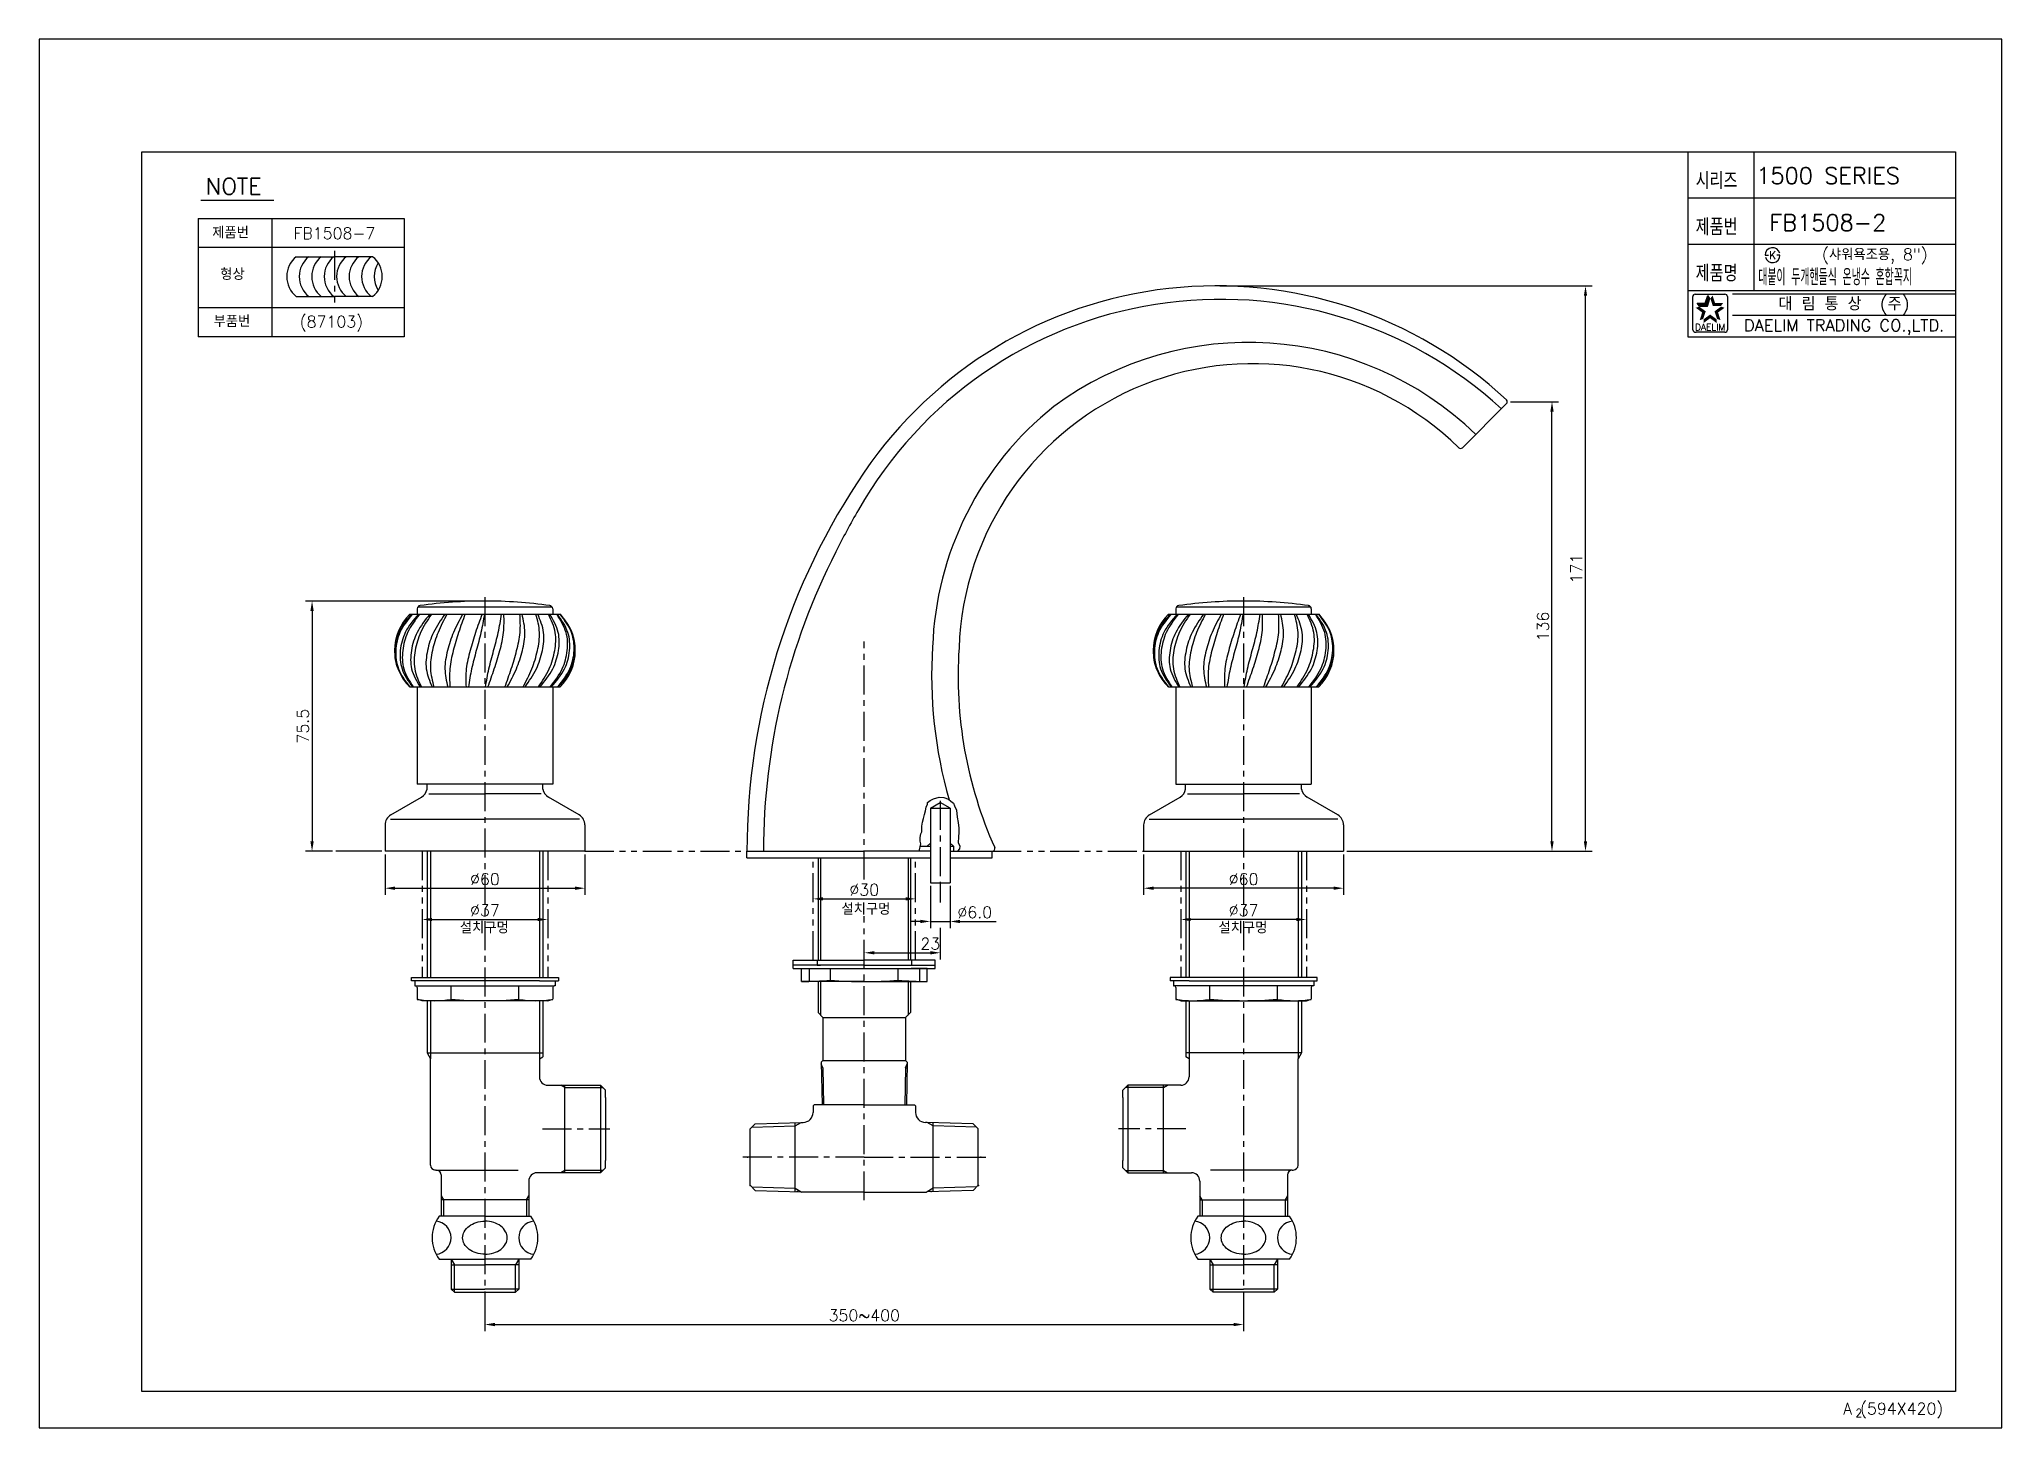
# Model space of a CAD drawing. Extents: x -820 to -226, y -1552 to -1132.
import ezdxf
from ezdxf.enums import TextEntityAlignment as Align

# ---------------------------------------------------------------- set-up
doc = ezdxf.new("R2010")
doc.units = 0
doc.header["$LTSCALE"] = 7
doc.header["$MEASUREMENT"] = 0
doc.header["$PDSIZE"] = -10
doc.linetypes.add('CENTER', pattern=[2, 1.25, -0.25, 0.25, -0.25])
doc.linetypes.add('PHANTOM', pattern=[2.5, 1.25, -0.25, 0.25, -0.25, 0.25, -0.25])
doc.layers.get('0').update_dxf_attribs({"color": 2, "linetype": 'CONTINUOUS'})
for name, color, linetype in [('CL', 1, 'CENTER'), ('D', 2, 'CONTINUOUS'), ('DIM', 2, 'CONTINUOUS'), ('DWG', 7, 'CONTINUOUS'), ('PH', 3, 'PHANTOM')]:
    doc.layers.add(name, color=color, linetype=linetype)
doc.styles.add('GHS', font='ROMANS', dxfattribs={"bigfont": 'GHS'})
doc.styles.add('ROMANS', font='romans')

# ---------------------------------------------------------------- blocks, each defined once
blk = doc.blocks.new('기본양식')
for p, q in [((-820.12, 442.54), (-820.12, 22.54)), ((-226.12, 442.54), (-820.12, 442.54)), ((-226.12, 22.54), (-226.12, 442.54)), ((-820.12, 22.54), (-226.12, 22.54))]:
    blk.add_line(p, q)
at = {"color": 4}
for p, q in [((-789.12, 33.54), (-789.12, 408.54)), ((-789.12, 408.54), (-240.12, 408.54)), ((-240.12, 408.54), (-240.12, 33.54)), ((-240.12, 33.54), (-789.12, 33.54))]:
    blk.add_line(p, q, dxfattribs=at)
at = {"color": 7}
for p, q in [((-321.12, 408.54), (-321.12, 352.54)), ((-301.12, 408.54), (-301.12, 366.54)), ((-321.12, 394.54), (-240.12, 394.54)), ((-321.12, 380.54), (-240.12, 380.54)), ((-321.12, 366.54), (-240.12, 366.54)), ((-321.12, 352.54), (-240.12, 352.54))]:
    blk.add_line(p, q, dxfattribs=at)
at = {"color": 2, "linetype": 'Continuous'}
for p, q in [((-319.64, 354.68), (-319.64, 364.68)), ((-318.89, 365.43), (-309.89, 365.43)), ((-309.14, 364.68), (-309.14, 354.68)), ((-307.62, 365.54), (-240.12, 365.54)), ((-307.62, 359.04), (-240.12, 359.04)), ((-309.89, 353.93), (-318.64, 353.93))]:
    blk.add_line(p, q, dxfattribs=at)
at = {"color": 2}
for p, q in [((-317.64, 361.81), (-318.31, 362.73)), ((-318.31, 362.73), (-315.88, 362.73)), ((-315.88, 362.73), (-315.13, 365.03)), ((-315.22, 361.81), (-314.47, 364.12)), ((-314.47, 364.12), (-315.13, 365.03)), ((-317.64, 361.81), (-315.22, 361.81))]:
    blk.add_line(p, q, dxfattribs=at)
at = {"color": 2, "linetype": 'Continuous'}
for centre, radius, start, end in [((-318.89, 364.68), 0.75, 90, 180), ((-309.89, 364.68), 0.75, 0, 90), ((-318.77, 354.8), 0.884, 188.1301, 278.1301), ((-309.89, 354.68), 0.75, 270, 0)]:
    blk.add_arc(centre, radius, start, end, dxfattribs=at)
at = {"color": 2}
for points in [[(-318.31, 362.73), (-317.64, 361.81), (-315.88, 362.73), (-315.22, 361.81)], [(-315.88, 362.73), (-315.22, 361.81), (-315.13, 365.03), (-314.47, 364.12)], [(-313.65, 365.03), (-314.32, 364.12), (-312.9, 362.73), (-313.57, 361.81)], [(-312.9, 362.73), (-313.57, 361.81), (-310.48, 362.73), (-311.14, 361.81)], [(-316.8, 359.9), (-315.72, 360.25), (-318.76, 361.32), (-317.69, 361.67)], [(-317.55, 357.59), (-316.47, 357.94), (-316.8, 359.9), (-315.72, 360.25)], [(-314.39, 358.15), (-314.39, 359.28), (-316.35, 356.72), (-316.35, 357.85)], [(-312.43, 356.72), (-312.43, 357.85), (-314.39, 358.15), (-314.39, 359.28)], [(-310.02, 361.32), (-311.1, 361.67), (-311.98, 359.9), (-313.06, 360.25)], [(-311.98, 359.9), (-313.06, 360.25), (-311.24, 357.59), (-312.31, 357.94)]]:
    blk.add_solid(points, dxfattribs=at)
at = {"layer": 'DIM'}
for p, q in [((-297.74, 377.23), (-297.24, 377.23)), ((-297.24, 377.23), (-296.74, 377.23)), ((-293.74, 377.23), (-294.24, 377.23)), ((-293.24, 377.23), (-293.74, 377.23))]:
    blk.add_line(p, q, dxfattribs=at)
for start, end in [(15, 180), (195, 0)]:
    blk.add_arc((-295.49, 377.23), 2.25, start, end, dxfattribs=at)
at = {"color": 7, "linetype": 'Continuous'}
for s, height, style, p in [('대 림 통 상  (주)', 4, 'GHS', (-273.86, 362.24)), ('DAELIM TRADING CO.,LTD.', 3.6, 'ROMANS', (-273.86, 355.47))]:
    blk.add_text(s, height=height, dxfattribs=dict(at, style=style)).set_placement(p, align=Align.MIDDLE)
at = {"color": 2, "linetype": 'Continuous', "style": 'ROMANS'}
blk.add_text('DAELIM', height=2, dxfattribs=at).set_placement((-314.39, 354.48), align=Align.CENTER)
at = {"color": 7, "style": 'GHS'}
for s, height, p in [('A (594X420)', 3.5, (-274.11, 26.57)), ('2', 2.5, (-270.45, 25.74))]:
    blk.add_text(s, height=height, dxfattribs=at).set_placement(p)
at = {"layer": 'DIM', "style": 'GHS', "width": 0.8}
for s, p in [('시리즈', (-318.78, 397.27)), ('제품번', (-318.78, 383.27)), ('제품명', (-318.78, 369.27))]:
    blk.add_text(s, height=5, dxfattribs=at).set_placement(p)
at = {"layer": 'DIM', "style": 'GHS'}
blk.add_text('K', height=2.39, dxfattribs=at).set_placement((-295.49, 377.23), align=Align.MIDDLE)

msp = doc.modelspace()

# ---------------------------------------------------------------- linework, layer by layer
for p, q in [((-771.18, -1180.91), (-749.14, -1180.91)), ((-772, -1186.41), (-709.65, -1186.41)), ((-772, -1186.41), (-772, -1222.24)), ((-749.77, -1186.41), (-749.77, -1222.24)), ((-709.65, -1186.41), (-709.65, -1222.24)), ((-771.81, -1195.1), (-709.65, -1195.1)), ((-709.65, -1213.45), (-772, -1213.45)), ((-709.65, -1222.24), (-772, -1222.24))]:
    msp.add_line(p, q)
at = {"color": 1}
for p, q in [((-664.77, -1304.23), (-665.41, -1303.58)), ((-435.15, -1304.23), (-435.8, -1303.58))]:
    msp.add_line(p, q, dxfattribs=at)
at = {"layer": 'CL'}
for p, q in [((-730.77, -1196.28), (-730.77, -1211.84)), ((-685.22, -1301.01), (-685.22, -1511.25)), ((-455.6, -1301.01), (-455.6, -1511.25)), ((-570.41, -1386.41), (-570.41, -1314.37)), ((-547.41, -1362.62), (-547.41, -1388.61)), ((-570.41, -1483.44), (-570.41, -1397.46)), ((-667.78, -1461.87), (-647.37, -1461.87)), ((-473.04, -1461.87), (-493.45, -1461.87)), ((-570.41, -1470.37), (-607.75, -1470.37)), ((-570.41, -1470.37), (-533.08, -1470.37))]:
    msp.add_line(p, q, dxfattribs=at)
at = {"layer": 'D'}
for p, q in [((-686.22, -1302.17), (-739.55, -1302.17)), ((-737.55, -1305.17), (-737.55, -1374.87)), ((-731.35, -1377.87), (-739.55, -1377.87)), ((-716.47, -1377.87), (-730.35, -1377.87)), ((-701.72, -1377.87), (-701.72, -1416.06)), ((-668.72, -1377.87), (-668.72, -1416.06)), ((-472.1, -1377.87), (-472.1, -1416.06)), ((-439.1, -1377.87), (-439.1, -1416.06)), ((-715.47, -1378.87), (-715.47, -1391.04)), ((-654.97, -1378.87), (-654.97, -1391.04)), ((-583.66, -1379.87), (-583.66, -1410.78)), ((-557.16, -1379.87), (-557.16, -1410.78)), ((-485.85, -1378.87), (-485.85, -1391.04)), ((-425.35, -1378.87), (-425.35, -1391.04)), ((-712.47, -1389.04), (-657.97, -1389.04)), ((-550.41, -1388.37), (-550.41, -1401.1)), ((-547.41, -1388.37), (-547.41, -1393.39)), ((-544.41, -1388.37), (-544.41, -1401.1)), ((-428.35, -1389.04), (-482.85, -1389.04)), ((-582.91, -1392.26), (-557.91, -1392.26)), ((-701.22, -1398.5), (-669.22, -1398.5)), ((-553.41, -1399.1), (-556.41, -1399.1)), ((-550.41, -1399.1), (-544.41, -1399.1)), ((-547.41, -1401.07), (-547.41, -1410.57)), ((-541.41, -1399.1), (-530.46, -1399.1)), ((-439.6, -1398.5), (-471.6, -1398.5)), ((-567.41, -1408.57), (-550.41, -1408.57)), ((-583.66, -1417.28), (-583.66, -1427.42)), ((-557.16, -1417.28), (-557.16, -1427.42)), ((-701.72, -1423.06), (-701.72, -1440.62)), ((-668.72, -1423.06), (-668.72, -1440.62)), ((-472.1, -1423.06), (-472.1, -1440.62)), ((-439.1, -1423.06), (-439.1, -1440.62)), ((-582.91, -1443.37), (-583.41, -1442.17)), ((-582.91, -1443.37), (-582.72, -1454.52)), ((-557.91, -1443.37), (-558.11, -1454.52)), ((-557.91, -1443.37), (-557.41, -1442.17)), ((-661.01, -1449.32), (-662.22, -1448.62)), ((-661.01, -1449.32), (-649.51, -1449.32)), ((-479.82, -1449.32), (-491.32, -1449.32)), ((-479.82, -1449.32), (-478.6, -1448.62)), ((-604.42, -1461.35), (-591.31, -1460.94)), ((-591.31, -1460.94), (-589.46, -1459.87)), ((-549.51, -1460.94), (-551.37, -1459.87)), ((-536.4, -1461.35), (-549.51, -1460.94)), ((-661.01, -1474.42), (-662.22, -1475.12)), ((-649.51, -1474.42), (-661.01, -1474.42)), ((-491.32, -1474.42), (-479.82, -1474.42)), ((-479.82, -1474.42), (-478.6, -1475.12)), ((-698.47, -1482.07), (-697.77, -1483.28)), ((-697.77, -1483.28), (-697.77, -1488.28)), ((-672.67, -1483.28), (-671.97, -1482.07)), ((-672.67, -1483.28), (-672.67, -1488.28)), ((-604.42, -1479.38), (-591.31, -1479.79)), ((-591.31, -1479.79), (-589.46, -1480.86)), ((-549.51, -1479.79), (-551.37, -1480.86)), ((-536.4, -1479.38), (-549.51, -1479.79)), ((-468.15, -1483.28), (-468.85, -1482.07)), ((-468.15, -1483.28), (-468.15, -1488.28)), ((-442.35, -1482.07), (-443.05, -1483.28)), ((-443.05, -1483.28), (-443.05, -1488.28)), ((-695.47, -1501.28), (-694.47, -1503.01)), ((-674.97, -1501.28), (-675.97, -1503.01)), ((-465.85, -1501.28), (-464.85, -1503.01)), ((-445.35, -1501.28), (-446.35, -1503.01)), ((-694.47, -1511.28), (-694.47, -1503.01)), ((-675.97, -1511.28), (-675.97, -1503.01)), ((-464.85, -1511.28), (-464.85, -1503.01)), ((-446.35, -1511.28), (-446.35, -1503.01)), ((-685.22, -1511.28), (-685.22, -1523.02)), ((-455.6, -1511.28), (-455.6, -1523.02)), ((-682.22, -1521.02), (-458.6, -1521.02))]:
    msp.add_line(p, q, dxfattribs=at)
for p in [(-605.75, -1470.37), (-535.08, -1470.37), (-604.94, -1478.93), (-535.88, -1478.93), (-590.71, -1480.82), (-570.41, -1480.97), (-570.41, -1481.04), (-550.11, -1480.82)]:
    msp.add_point(p, dxfattribs=at)
for points in [[(-738.05, -1305.17), (-737.05, -1305.17), (-737.55, -1302.17)], [(-738.05, -1374.87), (-737.05, -1374.87), (-737.55, -1377.87)], [(-712.47, -1388.54), (-712.47, -1389.54), (-715.47, -1389.04)], [(-657.97, -1388.54), (-657.97, -1389.54), (-654.97, -1389.04)], [(-482.85, -1388.54), (-482.85, -1389.54), (-485.85, -1389.04)], [(-428.35, -1388.54), (-428.35, -1389.54), (-425.35, -1389.04)], [(-582.91, -1391.76), (-582.91, -1392.76), (-585.91, -1392.26)], [(-557.91, -1391.76), (-557.91, -1392.76), (-554.91, -1392.26)], [(-701.22, -1398), (-701.22, -1399), (-704.22, -1398.5)], [(-669.22, -1398), (-669.22, -1399), (-666.22, -1398.5)], [(-553.41, -1398.6), (-553.41, -1399.6), (-550.41, -1399.1)], [(-541.41, -1398.6), (-541.41, -1399.6), (-544.41, -1399.1)], [(-471.6, -1398), (-471.6, -1399), (-474.6, -1398.5)], [(-439.6, -1398), (-439.6, -1399), (-436.6, -1398.5)], [(-567.41, -1408.07), (-567.41, -1409.07), (-570.41, -1408.57)], [(-550.41, -1408.07), (-550.41, -1409.07), (-547.41, -1408.57)], [(-682.22, -1520.52), (-682.22, -1521.52), (-685.22, -1521.02)], [(-458.6, -1520.52), (-458.6, -1521.52), (-455.6, -1521.02)]]:
    msp.add_solid(points, dxfattribs=at)
at = {"layer": 'DIM'}
for p, q in [((-462.82, -1206.83), (-350.11, -1206.83)), ((-352.11, -1374.87), (-352.11, -1209.83)), ((-374.77, -1241.9), (-360.25, -1241.9)), ((-362.25, -1374.87), (-362.25, -1244.9)), ((-424.35, -1377.87), (-350.11, -1377.87)), ((-424.35, -1377.87), (-360.25, -1377.87))]:
    msp.add_line(p, q, dxfattribs=at)
msp.add_lwpolyline([(-553.79, -1377.87), (-553.29, -1375.66), (-553.48, -1374.81), (-553.48, -1373.67), (-553.29, -1372.54), (-553.01, -1371.97), (-553.01, -1371.31), (-553.01, -1370.27), (-552.82, -1369.04), (-552.44, -1368), (-552.15, -1366.77), (-551.87, -1365.64), (-551.68, -1364.5), (-551.3, -1363.65), (-551.3, -1363.08), (-550.45, -1362.52), (-549.41, -1362.04), (-547.71, -1361.48), (-546.29, -1361.57), (-544.87, -1362.14), (-544.21, -1362.71), (-543.45, -1363.27), (-543.08, -1364.12), (-542.51, -1365.45), (-542.32, -1367.53), (-541.94, -1369.13), (-541.75, -1370.84), (-541.75, -1372.54), (-541.85, -1373.1), (-541.85, -1373.96), (-542.03, -1374.81), (-542.03, -1375.18), (-541.47, -1376.32), (-541.56, -1377.08), (-542.22, -1377.87)], dxfattribs=at)
for points in [[(-352.61, -1209.83), (-351.61, -1209.83), (-352.11, -1206.83)], [(-362.75, -1244.9), (-361.75, -1244.9), (-362.25, -1241.9)], [(-362.75, -1374.87), (-361.75, -1374.87), (-362.25, -1377.87)], [(-352.61, -1374.87), (-351.61, -1374.87), (-352.11, -1377.87)]]:
    msp.add_solid(points, dxfattribs=at)
at = {"layer": 'DWG'}
for p, q in [((-742.32, -1198.01), (-730.77, -1198.01)), ((-719.22, -1198.01), (-730.77, -1198.01)), ((-742.32, -1210.01), (-730.77, -1210.01)), ((-719.22, -1210.01), (-730.77, -1210.01)), ((-376.01, -1242.46), (-389.34, -1255.8)), ((-707.97, -1306.17), (-662.46, -1306.17)), ((-705.72, -1304.53), (-705.72, -1306.17)), ((-705.35, -1303.91), (-665.09, -1303.91)), ((-664.72, -1304.53), (-664.72, -1306.17)), ((-478.36, -1306.17), (-432.85, -1306.17)), ((-476.1, -1304.53), (-476.1, -1306.17)), ((-475.73, -1303.91), (-435.48, -1303.91)), ((-435.1, -1304.53), (-435.1, -1306.17)), ((-707.97, -1328.17), (-662.46, -1328.17)), ((-705.72, -1328.17), (-705.72, -1357.57)), ((-664.72, -1328.17), (-664.72, -1357.57)), ((-478.36, -1328.17), (-432.85, -1328.17)), ((-476.1, -1328.17), (-476.1, -1357.57)), ((-435.1, -1328.17), (-435.1, -1357.57)), ((-664.72, -1357.57), (-705.72, -1357.57)), ((-702.75, -1359.07), (-702.75, -1357.57)), ((-667.68, -1359.07), (-667.68, -1357.57)), ((-476.1, -1357.57), (-435.1, -1357.57)), ((-473.14, -1359.07), (-473.14, -1357.57)), ((-438.07, -1359.07), (-438.07, -1357.57)), ((-713.72, -1366.86), (-704.45, -1361.51)), ((-702.19, -1360.48), (-685.22, -1360.48)), ((-668.25, -1360.48), (-685.22, -1360.48)), ((-656.72, -1366.86), (-665.98, -1361.51)), ((-550.41, -1364.87), (-547.41, -1363.13)), ((-550.41, -1364.87), (-550.41, -1387.37)), ((-550.41, -1364.87), (-544.41, -1364.87)), ((-544.41, -1364.87), (-547.41, -1363.13)), ((-544.41, -1364.87), (-544.41, -1387.37)), ((-484.1, -1366.86), (-474.84, -1361.51)), ((-472.57, -1360.48), (-455.6, -1360.48)), ((-438.64, -1360.48), (-455.6, -1360.48)), ((-427.1, -1366.86), (-436.37, -1361.51)), ((-715.47, -1369.89), (-715.47, -1377.87)), ((-713.79, -1368.14), (-685.22, -1368.14)), ((-656.65, -1368.14), (-685.22, -1368.14)), ((-654.97, -1369.89), (-654.97, -1377.87)), ((-485.85, -1369.89), (-485.85, -1377.87)), ((-484.17, -1368.14), (-455.6, -1368.14)), ((-427.03, -1368.14), (-455.6, -1368.14)), ((-425.35, -1369.89), (-425.35, -1377.87)), ((-654.97, -1377.87), (-715.47, -1377.87)), ((-702.72, -1377.87), (-702.72, -1416.06)), ((-667.72, -1377.87), (-667.72, -1416.06)), ((-605.91, -1377.87), (-570.41, -1377.87)), ((-605.91, -1379.87), (-605.91, -1377.87)), ((-550.41, -1377.87), (-570.41, -1377.87)), ((-553.45, -1376.37), (-550.41, -1376.37)), ((-551.41, -1376.37), (-550.41, -1375.37)), ((-543.41, -1376.37), (-544.41, -1375.37)), ((-544.41, -1376.37), (-543.41, -1376.37)), ((-544.41, -1377.87), (-531.65, -1377.87)), ((-531.65, -1379.87), (-531.65, -1377.87)), ((-485.85, -1377.87), (-425.35, -1377.87)), ((-473.1, -1377.87), (-473.1, -1416.06)), ((-438.1, -1377.87), (-438.1, -1416.06)), ((-605.91, -1379.87), (-570.41, -1379.87)), ((-584.41, -1379.87), (-584.41, -1410.78)), ((-570.41, -1379.87), (-550.41, -1379.87)), ((-556.41, -1379.87), (-556.41, -1410.78)), ((-544.41, -1379.87), (-531.65, -1379.87)), ((-550.41, -1387.37), (-544.41, -1387.37)), ((-591.91, -1410.78), (-570.41, -1410.78)), ((-591.91, -1413.28), (-591.91, -1410.78)), ((-570.41, -1412.28), (-591.91, -1412.28)), ((-591.91, -1413.28), (-583.66, -1413.28)), ((-589.41, -1413.28), (-570.41, -1413.28)), ((-589.41, -1417.28), (-589.41, -1413.28)), ((-587.11, -1413.28), (-587.11, -1417.28)), ((-584.66, -1410.78), (-584.66, -1412.28)), ((-584.66, -1412.28), (-583.66, -1412.28)), ((-580.66, -1416.88), (-580.66, -1413.28)), ((-548.91, -1410.78), (-570.41, -1410.78)), ((-570.41, -1412.28), (-548.91, -1412.28)), ((-570.41, -1413.28), (-548.91, -1413.28)), ((-560.16, -1416.88), (-560.16, -1413.28)), ((-557.16, -1412.28), (-556.16, -1412.28)), ((-551.41, -1413.28), (-556.21, -1413.28)), ((-556.16, -1410.78), (-556.16, -1412.28)), ((-553.71, -1413.28), (-553.71, -1417.28)), ((-551.41, -1417.28), (-551.41, -1413.28)), ((-548.91, -1413.28), (-548.91, -1410.78)), ((-707.47, -1416.06), (-685.22, -1416.06)), ((-707.47, -1417.06), (-707.47, -1416.06)), ((-701.72, -1417.06), (-707.47, -1417.06)), ((-706.47, -1417.06), (-706.47, -1418.56)), ((-706.47, -1418.56), (-706.22, -1418.56)), ((-706.22, -1418.56), (-664.22, -1418.56)), ((-705.72, -1419.06), (-705.72, -1422.65)), ((-668.72, -1417.06), (-701.72, -1417.06)), ((-695.47, -1422.65), (-695.47, -1418.56)), ((-685.22, -1416.06), (-662.97, -1416.06)), ((-674.97, -1422.65), (-674.97, -1418.56)), ((-668.72, -1417.06), (-662.97, -1417.06)), ((-664.72, -1419.06), (-664.72, -1422.65)), ((-663.97, -1418.56), (-664.22, -1418.56)), ((-663.97, -1417.06), (-663.97, -1418.56)), ((-662.97, -1416.06), (-662.97, -1417.06)), ((-570.41, -1417.28), (-589.41, -1417.28)), ((-584.41, -1417.28), (-584.41, -1426.67)), ((-570.41, -1417.28), (-551.41, -1417.28)), ((-556.41, -1417.28), (-556.41, -1426.67)), ((-455.6, -1416.06), (-477.85, -1416.06)), ((-477.85, -1416.06), (-477.85, -1417.06)), ((-472.1, -1417.06), (-477.85, -1417.06)), ((-476.85, -1417.06), (-476.85, -1418.56)), ((-476.85, -1418.56), (-476.6, -1418.56)), ((-434.6, -1418.56), (-476.6, -1418.56)), ((-476.1, -1419.06), (-476.1, -1422.65)), ((-472.1, -1417.06), (-439.1, -1417.06)), ((-465.85, -1422.65), (-465.85, -1418.56)), ((-433.35, -1416.06), (-455.6, -1416.06)), ((-445.35, -1422.65), (-445.35, -1418.56)), ((-439.1, -1417.06), (-433.35, -1417.06)), ((-435.1, -1419.06), (-435.1, -1422.65)), ((-434.35, -1418.56), (-434.6, -1418.56)), ((-434.35, -1417.06), (-434.35, -1418.56)), ((-433.35, -1417.06), (-433.35, -1416.06)), ((-704.22, -1423.06), (-705.72, -1422.65)), ((-701.72, -1423.06), (-704.22, -1423.06)), ((-702.72, -1423.06), (-702.72, -1438.88)), ((-668.72, -1423.06), (-701.72, -1423.06)), ((-666.22, -1423.06), (-668.72, -1423.06)), ((-667.72, -1423.06), (-667.72, -1440.04)), ((-666.22, -1423.06), (-664.72, -1422.65)), ((-474.6, -1423.06), (-476.1, -1422.65)), ((-474.6, -1423.06), (-472.1, -1423.06)), ((-473.1, -1423.06), (-473.1, -1440.04)), ((-472.1, -1423.06), (-439.1, -1423.06)), ((-439.1, -1423.06), (-436.6, -1423.06)), ((-438.1, -1423.06), (-438.1, -1438.88)), ((-436.6, -1423.06), (-435.1, -1422.65)), ((-582.91, -1428.17), (-584.41, -1426.67)), ((-582.91, -1428.17), (-557.91, -1428.17)), ((-582.91, -1428.17), (-582.91, -1441.17)), ((-557.91, -1428.17), (-556.41, -1426.67)), ((-557.91, -1428.17), (-557.91, -1441.17)), ((-702.72, -1438.88), (-667.72, -1438.88)), ((-702.72, -1438.88), (-701.72, -1440.62)), ((-701.72, -1472.79), (-701.72, -1440.62)), ((-668.72, -1440.62), (-667.72, -1440.04)), ((-668.72, -1440.62), (-668.72, -1446.12)), ((-582.91, -1441.17), (-583.42, -1441.67)), ((-583.42, -1441.67), (-583.2, -1454.52)), ((-582.91, -1443.37), (-583.39, -1443.37)), ((-582.91, -1441.17), (-557.91, -1441.17)), ((-557.91, -1441.17), (-557.4, -1441.67)), ((-557.91, -1443.37), (-557.43, -1443.37)), ((-557.4, -1441.67), (-557.63, -1454.52)), ((-438.1, -1438.88), (-473.1, -1438.88)), ((-472.1, -1440.62), (-473.1, -1440.04)), ((-472.1, -1440.62), (-472.1, -1446.12)), ((-438.1, -1438.88), (-439.1, -1440.62)), ((-439.1, -1472.79), (-439.1, -1440.62)), ((-666.22, -1448.62), (-650.21, -1448.62)), ((-661.01, -1449.32), (-661.01, -1448.62)), ((-661.01, -1474.42), (-661.01, -1449.32)), ((-648.71, -1450.12), (-650.21, -1448.62)), ((-650.21, -1448.62), (-650.21, -1475.12)), ((-492.12, -1450.12), (-490.62, -1448.62)), ((-490.62, -1448.62), (-490.62, -1475.12)), ((-474.6, -1448.62), (-490.62, -1448.62)), ((-479.82, -1449.32), (-479.82, -1448.62)), ((-479.82, -1474.42), (-479.82, -1449.32)), ((-648.71, -1450.48), (-648.71, -1450.12)), ((-648.71, -1452.37), (-648.71, -1450.48)), ((-648.71, -1452.37), (-648.71, -1471.37)), ((-585.61, -1454.52), (-585.91, -1454.82)), ((-585.91, -1454.82), (-585.91, -1456.87)), ((-570.41, -1454.52), (-585.61, -1454.52)), ((-570.41, -1454.52), (-555.21, -1454.52)), ((-555.21, -1454.52), (-554.91, -1454.82)), ((-554.91, -1454.82), (-554.91, -1456.87)), ((-492.12, -1450.48), (-492.12, -1450.12)), ((-492.12, -1452.37), (-492.12, -1450.48)), ((-492.12, -1452.37), (-492.12, -1471.37)), ((-604.91, -1461.85), (-603.41, -1460.31)), ((-603.41, -1460.31), (-589.46, -1459.87)), ((-591.31, -1470.37), (-591.31, -1459.93)), ((-589.46, -1459.87), (-588.91, -1459.87)), ((-551.37, -1459.87), (-551.91, -1459.87)), ((-537.41, -1460.31), (-551.37, -1459.87)), ((-549.51, -1470.37), (-549.51, -1459.93)), ((-535.91, -1461.85), (-537.41, -1460.31)), ((-604.91, -1478.97), (-604.91, -1461.85)), ((-535.91, -1478.97), (-535.91, -1461.85)), ((-648.71, -1473.25), (-648.71, -1471.37)), ((-591.31, -1480.8), (-591.31, -1470.37)), ((-549.51, -1480.8), (-549.51, -1470.37)), ((-492.12, -1473.25), (-492.12, -1471.37)), ((-699.97, -1474.29), (-700.22, -1474.29)), ((-699.97, -1474.29), (-675.21, -1474.29)), ((-698.47, -1475.79), (-698.47, -1488.28)), ((-671.97, -1477.62), (-671.97, -1488.28)), ((-650.21, -1475.12), (-669.47, -1475.12)), ((-661.01, -1475.12), (-661.01, -1474.42)), ((-648.71, -1473.62), (-650.21, -1475.12)), ((-648.71, -1473.62), (-648.71, -1473.25)), ((-604.91, -1478.88), (-603.41, -1480.43)), ((-535.91, -1478.88), (-537.41, -1480.43)), ((-492.12, -1473.62), (-492.12, -1473.25)), ((-492.12, -1473.62), (-490.62, -1475.12)), ((-490.62, -1475.12), (-471.35, -1475.12)), ((-479.82, -1475.12), (-479.82, -1474.42)), ((-468.85, -1477.62), (-468.85, -1488.28)), ((-440.85, -1474.29), (-465.61, -1474.29)), ((-442.35, -1475.79), (-442.35, -1488.28)), ((-440.85, -1474.29), (-440.6, -1474.29)), ((-685.22, -1483.28), (-698.47, -1483.28)), ((-671.97, -1483.28), (-685.22, -1483.28)), ((-603.41, -1480.43), (-589.46, -1480.86)), ((-589.46, -1480.86), (-589.27, -1480.97)), ((-570.41, -1480.97), (-589.27, -1480.97)), ((-570.41, -1480.97), (-551.55, -1480.97)), ((-551.37, -1480.86), (-551.55, -1480.97)), ((-537.41, -1480.43), (-551.37, -1480.86)), ((-468.85, -1483.28), (-455.6, -1483.28)), ((-455.6, -1483.28), (-442.35, -1483.28)), ((-685.22, -1488.28), (-699.09, -1488.28)), ((-685.22, -1488.28), (-671.34, -1488.28)), ((-455.6, -1488.28), (-469.48, -1488.28)), ((-455.6, -1488.28), (-441.73, -1488.28)), ((-699.09, -1501.28), (-685.22, -1501.28)), ((-695.47, -1501.28), (-695.47, -1510.28)), ((-671.34, -1501.28), (-685.22, -1501.28)), ((-674.97, -1501.28), (-674.97, -1510.28)), ((-469.48, -1501.28), (-455.6, -1501.28)), ((-465.85, -1501.28), (-465.85, -1510.28)), ((-441.73, -1501.28), (-455.6, -1501.28)), ((-445.35, -1501.28), (-445.35, -1510.28)), ((-695.47, -1503.01), (-685.22, -1503.01)), ((-674.97, -1503.01), (-685.22, -1503.01)), ((-465.85, -1503.01), (-455.6, -1503.01)), ((-445.35, -1503.01), (-455.6, -1503.01)), ((-694.47, -1511.28), (-695.47, -1510.28)), ((-695.47, -1510.28), (-685.22, -1510.28)), ((-694.47, -1511.28), (-675.97, -1511.28)), ((-674.97, -1510.28), (-685.22, -1510.28)), ((-675.97, -1511.28), (-674.97, -1510.28)), ((-464.85, -1511.28), (-465.85, -1510.28)), ((-465.85, -1510.28), (-455.6, -1510.28)), ((-446.35, -1511.28), (-464.85, -1511.28)), ((-445.35, -1510.28), (-455.6, -1510.28)), ((-446.35, -1511.28), (-445.35, -1510.28))]:
    msp.add_line(p, q, dxfattribs=at)
at = {"layer": 'DWG', "color": 7}
msp.add_line((-543.41, -1376.37), (-543.41, -1377.87), dxfattribs=at)
at = {"layer": 'DWG'}
for points in [[(-685.22, -1499.78, -0.074564), (-687.88, -1499.38, -0.085166), (-689.99, -1498.31, -0.106241), (-691.49, -1496.61, -0.128162), (-691.97, -1494.78, -0.128162), (-691.49, -1492.95, -0.106241), (-689.99, -1491.24, -0.085166), (-687.88, -1490.18, -0.074564), (-685.22, -1489.78, -0.074564)], [(-685.22, -1499.78, 0.074564), (-682.55, -1499.38, 0.085166), (-680.45, -1498.31, 0.106241), (-678.95, -1496.61, 0.128162), (-678.47, -1494.78, 0.128162), (-678.95, -1492.95, 0.106241), (-680.45, -1491.24, 0.085166), (-682.55, -1490.18, 0.074564), (-685.22, -1489.78, 0.074564)], [(-455.6, -1499.78, -0.074564), (-458.27, -1499.38, -0.085166), (-460.38, -1498.31, -0.106241), (-461.88, -1496.61, -0.128162), (-462.35, -1494.78, -0.128162), (-461.88, -1492.95, -0.106241), (-460.38, -1491.24, -0.085166), (-458.27, -1490.18, -0.074564), (-455.6, -1489.78, -0.074564)], [(-455.6, -1499.78, 0.074564), (-452.94, -1499.38, 0.085166), (-450.83, -1498.31, 0.106241), (-449.33, -1496.61, 0.128162), (-448.85, -1494.78, 0.128162), (-449.33, -1492.95, 0.106241), (-450.83, -1491.24, 0.085166), (-452.94, -1490.18, 0.074564), (-455.6, -1489.78, 0.074564)]]:
    msp.add_lwpolyline(points, format="xyb", dxfattribs=at)
for centre, radius, start, end in [((-737.56, -1204.01), 7.66, 128.40795, 231.59205), ((-733.78, -1204.01), 7.66, 128.40795, 231.59205), ((-730, -1204.01), 7.66, 128.40795, 231.59205), ((-726.22, -1204.01), 7.66, 128.40795, 231.59205), ((-722.44, -1204.01), 7.66, 128.40795, 231.59205), ((-718.66, -1204.01), 7.66, 128.40795, 231.59205), ((-714.88, -1204.01), 7.66, 128.40795, 231.59205), ((-723.97, -1204.01), 7.66, 308.40795, 51.59205), ((-711.1, -1204.01), 7.66, 147.21057, 212.78943), ((-462.67, -1336.9), 126, 47.5, 150.35737), ((-463.82, -1335.83), 129, 47.1154, 145.72152), ((-454.16, -1322.93), 99, 45.95, 126.46679), ((-452.78, -1319.36), 89, 45.56792, 178.09954), ((-376.57, -1241.9), 0.8, 315, 47.1154), ((-452.78, -1319.36), 97, 128.37743, 178.09954), ((-389.91, -1255.23), 0.8, 225.56792, 315), ((-402.91, -1377.87), 203, 145.60098, 180), ((-403.76, -1372.87), 195, 149.73223, 153.98205), ((-402.91, -1377.87), 198, 152.78962, 180), ((-697.11, -1317.17), 15.46, 134.63977, 225.36023), ((-704.72, -1304.53), 1, 98.01612, 180), ((-685.22, -1443), 140.83, 90, 98.01612), ((-685.22, -1443), 140.83, 81.98388, 90), ((-665.72, -1304.53), 1, 0, 81.98388), ((-673.33, -1317.17), 15.46, 314.63977, 45.36023), ((-467.5, -1317.17), 15.46, 134.63977, 225.36023), ((-475.1, -1304.53), 1, 98.01612, 180), ((-455.6, -1443), 140.83, 90, 98.01612), ((-455.6, -1443), 140.83, 81.98388, 90), ((-436.1, -1304.53), 1, 0, 81.98388), ((-443.71, -1317.17), 15.46, 314.63977, 45.36023), ((-415.01, -1324.85), 135, 176.1891, 196.09429), ((-415.01, -1324.85), 127, 176.1891, 204.11677), ((-706.2, -1358.47), 3.5, 300, 350.27198), ((-664.23, -1358.47), 3.5, 189.72802, 240), ((-476.59, -1358.47), 3.5, 300, 350.27198), ((-434.62, -1358.47), 3.5, 189.72802, 240), ((-711.97, -1369.89), 3.5, 120, 180), ((-658.47, -1369.89), 3.5, 0, 60), ((-482.35, -1369.89), 3.5, 120, 180), ((-428.85, -1369.89), 3.5, 0, 60), ((-531.65, -1377.07), 0.8, 270, 24.11677), ((-706.22, -1419.06), 0.5, 0, 90), ((-664.22, -1419.06), 0.5, 90, 180), ((-590.91, -1286.38), 130.9, 270.65657, 274.49107), ((-570.41, -1286.38), 130.9, 265.50893, 270), ((-570.41, -1286.38), 130.9, 270, 274.49107), ((-549.91, -1286.38), 130.9, 265.50893, 269.34343), ((-476.6, -1419.06), 0.5, 0, 90), ((-434.6, -1419.06), 0.5, 90, 180), ((-700.59, -1390.18), 32.88, 261.03161, 278.96839), ((-685.22, -1292.16), 130.9, 265.50893, 270), ((-685.22, -1292.16), 130.9, 270, 274.49107), ((-669.84, -1390.18), 32.88, 261.03161, 278.96839), ((-470.98, -1390.18), 32.88, 261.03161, 278.96839), ((-455.6, -1292.16), 130.9, 265.50893, 270), ((-455.6, -1292.16), 130.9, 270, 274.49107), ((-440.23, -1390.18), 32.88, 261.03161, 278.96839), ((-666.22, -1446.12), 2.5, 180, 270), ((-474.6, -1446.12), 2.5, 270, 0), ((-588.91, -1456.87), 3, 270, 0), ((-551.91, -1456.87), 3, 180, 270), ((-700.22, -1472.79), 1.5, 180, 270), ((-440.6, -1472.79), 1.5, 270, 0), ((-699.97, -1475.79), 1.5, 0, 90), ((-669.47, -1477.62), 2.5, 90, 180), ((-471.35, -1477.62), 2.5, 0, 90), ((-440.85, -1475.79), 1.5, 90, 180), ((-690.22, -1494.78), 11, 143.77845, 216.22155), ((-700.49, -1494.78), 5.02, 275.4212, 84.5788), ((-669.95, -1494.78), 5.02, 95.4212, 264.5788), ((-680.22, -1494.78), 11, 323.77845, 36.22155), ((-460.6, -1494.78), 11, 143.77845, 216.22155), ((-470.88, -1494.78), 5.02, 275.4212, 84.5788), ((-440.33, -1494.78), 5.02, 95.4212, 264.5788), ((-450.6, -1494.78), 11, 323.77845, 36.22155)]:
    msp.add_arc(centre, radius, start, end, dxfattribs=at)
for points in [[(-707.97, -1328.17), (-711.53, -1322.67), (-712.44, -1317.17), (-711.25, -1311.67), (-707.41, -1306.17)], [(-707.24, -1306.17), (-710.95, -1311.67), (-712.2, -1317.17), (-711.4, -1322.67), (-707.96, -1328.17)], [(-705.36, -1306.17), (-709.32, -1311.67), (-710.83, -1317.17), (-710.32, -1322.67), (-707.16, -1328.17)], [(-705, -1306.17), (-708.61, -1311.67), (-710.11, -1317.17), (-709.78, -1322.67), (-706.95, -1328.17)], [(-701.93, -1306.17), (-705.74, -1311.67), (-707.48, -1317.17), (-707.4, -1322.67), (-704.84, -1328.17)], [(-701.42, -1306.17), (-704.68, -1311.67), (-706.33, -1317.17), (-706.48, -1322.67), (-704.46, -1328.17)], [(-697.36, -1306.17), (-700.77, -1311.67), (-702.61, -1317.17), (-702.97, -1322.67), (-701.2, -1328.17)], [(-696.73, -1306.17), (-699.42, -1311.67), (-701.11, -1317.17), (-701.73, -1322.67), (-700.66, -1328.17)], [(-691.97, -1306.17), (-694.74, -1311.67), (-696.55, -1317.17), (-697.33, -1322.67), (-696.46, -1328.17)], [(-691.26, -1306.17), (-693.2, -1311.67), (-694.8, -1317.17), (-695.85, -1322.67), (-695.81, -1328.17)], [(-686.11, -1306.17), (-688.06, -1311.67), (-689.72, -1317.17), (-690.86, -1322.67), (-690.95, -1328.17)], [(-685.38, -1306.17), (-686.43, -1311.67), (-687.85, -1317.17), (-689.25, -1322.67), (-690.24, -1328.17)], [(-685.06, -1328.17), (-684.01, -1322.67), (-682.59, -1317.17), (-681.19, -1311.67), (-680.2, -1306.17)], [(-684.33, -1328.17), (-682.38, -1322.67), (-680.71, -1317.17), (-679.58, -1311.67), (-679.48, -1306.17)], [(-679.18, -1328.17), (-677.24, -1322.67), (-675.63, -1317.17), (-674.59, -1311.67), (-674.62, -1306.17)], [(-678.47, -1328.17), (-675.7, -1322.67), (-673.88, -1317.17), (-673.11, -1311.67), (-673.98, -1306.17)], [(-673.7, -1328.17), (-671.01, -1322.67), (-669.33, -1317.17), (-668.71, -1311.67), (-669.77, -1306.17)], [(-673.08, -1328.17), (-669.66, -1322.67), (-667.83, -1317.17), (-667.47, -1311.67), (-669.24, -1306.17)], [(-669.02, -1328.17), (-665.76, -1322.67), (-664.11, -1317.17), (-663.96, -1311.67), (-665.97, -1306.17)], [(-668.51, -1328.17), (-664.69, -1322.67), (-662.96, -1317.17), (-663.04, -1311.67), (-665.59, -1306.17)], [(-665.43, -1328.17), (-661.83, -1322.67), (-660.33, -1317.17), (-660.66, -1311.67), (-663.49, -1306.17)], [(-665.08, -1328.17), (-661.12, -1322.67), (-659.6, -1317.17), (-660.12, -1311.67), (-663.28, -1306.17)], [(-663.2, -1328.17), (-659.49, -1322.67), (-658.24, -1317.17), (-659.03, -1311.67), (-662.48, -1306.17)], [(-662.46, -1306.17), (-658.91, -1311.67), (-657.99, -1317.17), (-659.19, -1322.67), (-663.03, -1328.17)], [(-478.36, -1328.17), (-481.92, -1322.67), (-482.83, -1317.17), (-481.63, -1311.67), (-477.8, -1306.17)], [(-477.62, -1306.17), (-481.33, -1311.67), (-482.58, -1317.17), (-481.79, -1322.67), (-478.34, -1328.17)], [(-475.74, -1306.17), (-479.7, -1311.67), (-481.22, -1317.17), (-480.71, -1322.67), (-477.54, -1328.17)], [(-475.39, -1306.17), (-479, -1311.67), (-480.5, -1317.17), (-480.16, -1322.67), (-477.33, -1328.17)], [(-472.31, -1306.17), (-476.13, -1311.67), (-477.87, -1317.17), (-477.79, -1322.67), (-475.23, -1328.17)], [(-471.81, -1306.17), (-475.06, -1311.67), (-476.71, -1317.17), (-476.86, -1322.67), (-474.85, -1328.17)], [(-467.75, -1306.17), (-471.16, -1311.67), (-472.99, -1317.17), (-473.35, -1322.67), (-471.58, -1328.17)], [(-467.12, -1306.17), (-469.81, -1311.67), (-471.49, -1317.17), (-472.11, -1322.67), (-471.05, -1328.17)], [(-462.35, -1306.17), (-465.13, -1311.67), (-466.94, -1317.17), (-467.71, -1322.67), (-466.84, -1328.17)], [(-461.65, -1306.17), (-463.58, -1311.67), (-465.19, -1317.17), (-466.24, -1322.67), (-466.2, -1328.17)], [(-456.5, -1306.17), (-458.45, -1311.67), (-460.11, -1317.17), (-461.25, -1322.67), (-461.34, -1328.17)], [(-455.76, -1306.17), (-456.81, -1311.67), (-458.23, -1317.17), (-459.64, -1322.67), (-460.63, -1328.17)], [(-455.44, -1328.17), (-454.39, -1322.67), (-452.97, -1317.17), (-451.57, -1311.67), (-450.58, -1306.17)], [(-454.71, -1328.17), (-452.76, -1322.67), (-451.1, -1317.17), (-449.96, -1311.67), (-449.87, -1306.17)], [(-449.56, -1328.17), (-447.63, -1322.67), (-446.02, -1317.17), (-444.97, -1311.67), (-445.01, -1306.17)], [(-448.86, -1328.17), (-446.08, -1322.67), (-444.27, -1317.17), (-443.5, -1311.67), (-444.37, -1306.17)], [(-444.09, -1328.17), (-441.4, -1322.67), (-439.71, -1317.17), (-439.1, -1311.67), (-440.16, -1306.17)], [(-443.46, -1328.17), (-440.05, -1322.67), (-438.21, -1317.17), (-437.85, -1311.67), (-439.63, -1306.17)], [(-439.4, -1328.17), (-436.14, -1322.67), (-434.49, -1317.17), (-434.35, -1311.67), (-436.36, -1306.17)], [(-438.89, -1328.17), (-435.08, -1322.67), (-433.34, -1317.17), (-433.42, -1311.67), (-435.98, -1306.17)], [(-435.82, -1328.17), (-432.21, -1322.67), (-430.71, -1317.17), (-431.05, -1311.67), (-433.87, -1306.17)], [(-435.47, -1328.17), (-431.51, -1322.67), (-429.99, -1317.17), (-430.5, -1311.67), (-433.67, -1306.17)], [(-433.58, -1328.17), (-429.88, -1322.67), (-428.63, -1317.17), (-429.42, -1311.67), (-432.87, -1306.17)], [(-432.85, -1306.17), (-429.29, -1311.67), (-428.38, -1317.17), (-429.57, -1322.67), (-433.41, -1328.17)]]:
    msp.add_spline(points, degree=3, dxfattribs=at)
at = {"layer": 'PH'}
for p, q in [((-704.22, -1377.87), (-704.22, -1416.06)), ((-666.22, -1377.87), (-666.22, -1416.06)), ((-654.97, -1377.87), (-605.91, -1377.87)), ((-531.65, -1377.87), (-485.85, -1377.87)), ((-474.6, -1377.87), (-474.6, -1416.06)), ((-436.6, -1377.87), (-436.6, -1416.06)), ((-585.91, -1410.78), (-585.91, -1379.87)), ((-554.91, -1410.78), (-554.91, -1379.87))]:
    msp.add_line(p, q, dxfattribs=at)

# ---------------------------------------------------------------- block references
at = {"layer": 'DIM'}
msp.add_blockref('기본양식', (0, -1574.78), dxfattribs=at)

# ---------------------------------------------------------------- texts
at = {"style": 'GHS'}
for s, height, p in [('NOTE', 5, (-769.73, -1179.22)), ('FB1508-7', 3.5, (-743.17, -1192.68)), ('(샤워욕조용, 8")', 3.5, (-280.53, -1199.06)), ('(87103)', 3.5, (-741.29, -1219.44))]:
    msp.add_text(s, height=height, dxfattribs=at).set_placement(p)
at = {"color": 7, "style": 'GHS'}
msp.add_text('1500 SERIES', height=5, dxfattribs=at).set_placement((-300.42, -1176))
msp.add_text('FB1508-2', height=5, dxfattribs=at).set_placement((-278.74, -1187.71), align=Align.MIDDLE)
at = {"style": 'GHS', "width": 0.5}
msp.add_text('대붙이 두개핸들식 온냉수 혼합꼭지', height=5, dxfattribs=at).set_placement((-299.83, -1206.68))
at = {"char_height": 3.5, "attachment_point": 1, "style": 'GHS'}
for s, insert, width in [('제품번', (-767.77, -1188.97), 22.2377), ('형상', (-765.35, -1201.55), 18.4821), ('부품번', (-767.36, -1215.79), 19.2615)]:
    msp.add_mtext(s, dxfattribs=dict(at, insert=insert, width=width))
at = {"layer": 'D', "style": 'GHS'}
for p in [(-569.91, -1395.18), (-685.41, -1400.8), (-455.79, -1400.8)]:
    msp.add_text('설치구멍', height=3.5, dxfattribs=at).set_placement(p, align=Align.MIDDLE)
at = {"layer": 'D', "insert": (-740.3, -1340.02), "char_height": 3.5, "attachment_point": 5, "rotation": 90, "style": 'ROMANS'}
msp.add_mtext('\\A1;75.5', dxfattribs=at)
at = {"layer": 'D', "char_height": 3.5, "attachment_point": 5, "style": 'ROMANS'}
for s, insert in [('\\A1;%%C60', (-685.22, -1386.29)), ('\\A1;%%c30', (-570.41, -1389.51)), ('\\A1;%%C60', (-455.6, -1386.29)), ('\\A1;%%C37', (-685.22, -1395.75)), ('\\A1;%%C6.0', (-536.96, -1396.35)), ('\\A1;%%C37', (-455.6, -1395.75)), ('\\A1;23', (-550.42, -1405.82)), ('\\A1;350~400', (-570.41, -1518.27))]:
    msp.add_mtext(s, dxfattribs=dict(at, insert=insert))
at = {"layer": 'DIM', "char_height": 3.5, "attachment_point": 5, "rotation": 90, "style": 'GHS'}
for s, insert in [('\\A1;171', (-354.86, -1292.35)), ('\\A1;136', (-365, -1309.88))]:
    msp.add_mtext(s, dxfattribs=dict(at, insert=insert))

doc.saveas('drawing.dxf')
